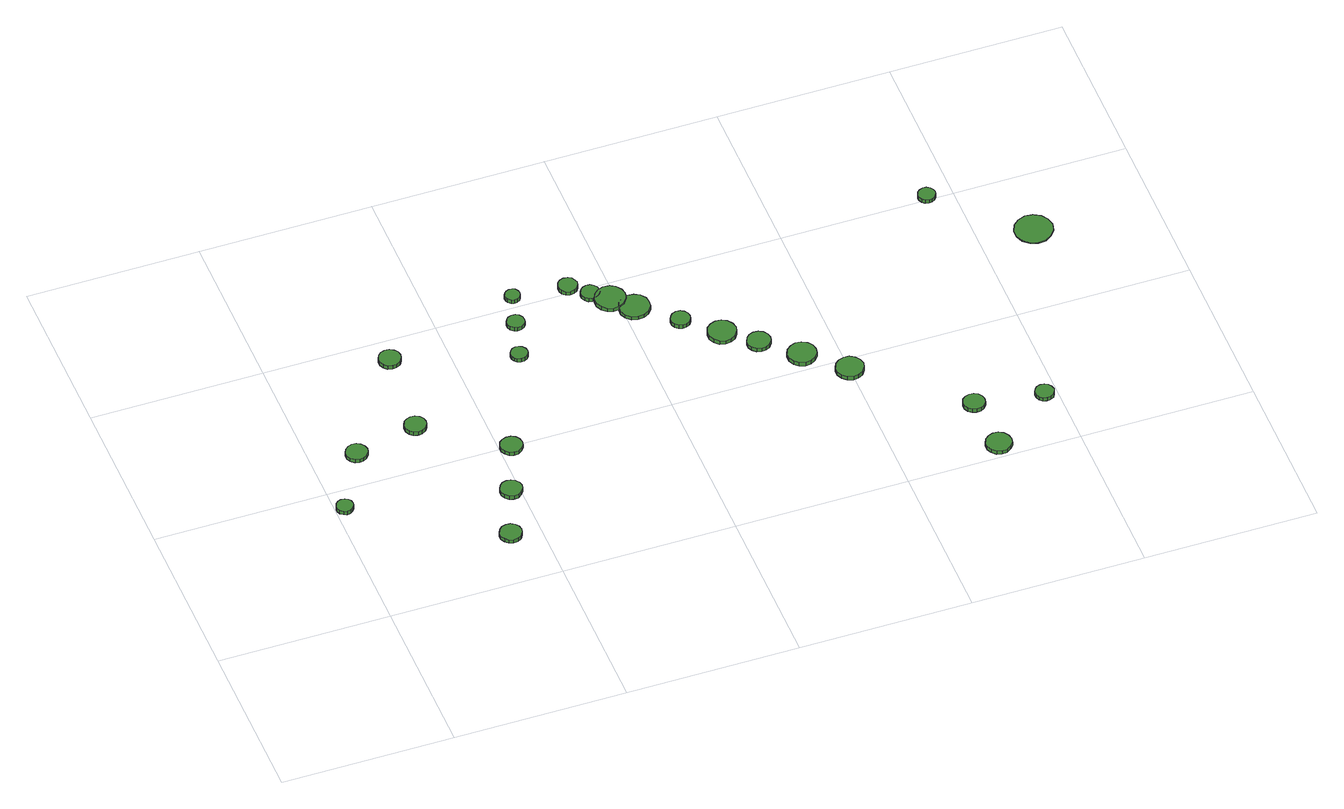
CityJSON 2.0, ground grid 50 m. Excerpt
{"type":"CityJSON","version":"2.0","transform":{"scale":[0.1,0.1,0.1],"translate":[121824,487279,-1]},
"CityObjects":{
"tree1":{"type":"SolitaryVegetationObject","attributes":{"function":"something"},"geometry":[{"type":"MultiSurface","lod":"1","boundaries":[[[0,1,2,3,4,5,6,7,8,9,10,11,12,13,14]],[[15,16,17,18,19,20,21,22,23,24,25,26,27,28,29]],[[0,29,28,1]],[[1,28,27,2]],[[2,27,26,3]],[[3,26,25,4]],[[4,25,24,5]],[[5,24,23,6]],[[6,23,22,7]],[[7,22,21,8]],[[8,21,20,9]],[[9,20,19,10]],[[10,19,18,11]],[[11,18,17,12]],[[12,17,16,13]],[[13,16,15,14]],[[14,15,29,0]]]}]},
"tree2":{"type":"SolitaryVegetationObject","attributes":{"function":"something"},"geometry":[{"type":"MultiSurface","lod":"1","boundaries":[[[30,31,32,33,34,35,36,37,38,39,40,41,42,43,44]],[[45,46,47,48,49,50,51,52,53,54,55,56,57,58,59]],[[30,59,58,31]],[[31,58,57,32]],[[32,57,56,33]],[[33,56,55,34]],[[34,55,54,35]],[[35,54,53,36]],[[36,53,52,37]],[[37,52,51,38]],[[38,51,50,39]],[[39,50,49,40]],[[40,49,48,41]],[[41,48,47,42]],[[42,47,46,43]],[[43,46,45,44]],[[44,45,59,30]]]}]},
"tree3":{"type":"SolitaryVegetationObject","attributes":{"function":"something"},"geometry":[{"type":"MultiSurface","lod":"1","boundaries":[[[60,61,62,63,64,65,66,67,68,69,70,71,72,73,74]],[[75,76,77,78,79,80,81,82,83,84,85,86,87,88,89]],[[60,89,88,61]],[[61,88,87,62]],[[62,87,86,63]],[[63,86,85,64]],[[64,85,84,65]],[[65,84,83,66]],[[66,83,82,67]],[[67,82,81,68]],[[68,81,80,69]],[[69,80,79,70]],[[70,79,78,71]],[[71,78,77,72]],[[72,77,76,73]],[[73,76,75,74]],[[74,75,89,60]]]}]},
"tree4":{"type":"SolitaryVegetationObject","attributes":{"function":"something"},"geometry":[{"type":"MultiSurface","lod":"1","boundaries":[[[90,91,92,93,94,95,96,97,98,99,100,101,102,103,104]],[[105,106,107,108,109,110,111,112,113,114,115,116,117,118,119]],[[90,119,118,91]],[[91,118,117,92]],[[92,117,116,93]],[[93,116,115,94]],[[94,115,114,95]],[[95,114,113,96]],[[96,113,112,97]],[[97,112,111,98]],[[98,111,110,99]],[[99,110,109,100]],[[100,109,108,101]],[[101,108,107,102]],[[102,107,106,103]],[[103,106,105,104]],[[104,105,119,90]]]}]},
"tree5":{"type":"SolitaryVegetationObject","attributes":{"function":"something"},"geometry":[{"type":"MultiSurface","lod":"1","boundaries":[[[120,121,122,123,124,125,126,127,128,129,130,131,132,133,134]],[[135,136,137,138,139,140,141,142,143,144,145,146,147,148,149]],[[120,149,148,121]],[[121,148,147,122]],[[122,147,146,123]],[[123,146,145,124]],[[124,145,144,125]],[[125,144,143,126]],[[126,143,142,127]],[[127,142,141,128]],[[128,141,140,129]],[[129,140,139,130]],[[130,139,138,131]],[[131,138,137,132]],[[132,137,136,133]],[[133,136,135,134]],[[134,135,149,120]]]}]},
"tree6":{"type":"SolitaryVegetationObject","attributes":{"function":"something"},"geometry":[{"type":"MultiSurface","lod":"1","boundaries":[[[150,151,152,153,154,155,156,157,158,159,160,161,162,163,164]],[[165,166,167,168,169,170,171,172,173,174,175,176,177,178,179]],[[150,179,178,151]],[[151,178,177,152]],[[152,177,176,153]],[[153,176,175,154]],[[154,175,174,155]],[[155,174,173,156]],[[156,173,172,157]],[[157,172,171,158]],[[158,171,170,159]],[[159,170,169,160]],[[160,169,168,161]],[[161,168,167,162]],[[162,167,166,163]],[[163,166,165,164]],[[164,165,179,150]]]}]},
"tree7":{"type":"SolitaryVegetationObject","attributes":{"function":"something"},"geometry":[{"type":"MultiSurface","lod":"1","boundaries":[[[180,181,182,183,184,185,186,187,188,189,190,191,192,193,194]],[[195,196,197,198,199,200,201,202,203,204,205,206,207,208,209]],[[180,209,208,181]],[[181,208,207,182]],[[182,207,206,183]],[[183,206,205,184]],[[184,205,204,185]],[[185,204,203,186]],[[186,203,202,187]],[[187,202,201,188]],[[188,201,200,189]],[[189,200,199,190]],[[190,199,198,191]],[[191,198,197,192]],[[192,197,196,193]],[[193,196,195,194]],[[194,195,209,180]]]}]},
"tree8":{"type":"SolitaryVegetationObject","attributes":{"function":"something"},"geometry":[{"type":"MultiSurface","lod":"1","boundaries":[[[210,211,212,213,214,215,216,217,218,219,220,221,222,223,224]],[[225,226,227,228,229,230,231,232,233,234,235,236,237,238,239]],[[210,239,238,211]],[[211,238,237,212]],[[212,237,236,213]],[[213,236,235,214]],[[214,235,234,215]],[[215,234,233,216]],[[216,233,232,217]],[[217,232,231,218]],[[218,231,230,219]],[[219,230,229,220]],[[220,229,228,221]],[[221,228,227,222]],[[222,227,226,223]],[[223,226,225,224]],[[224,225,239,210]]]}]},
"tree9":{"type":"SolitaryVegetationObject","attributes":{"function":"something"},"geometry":[{"type":"MultiSurface","lod":"1","boundaries":[[[240,241,242,243,244,245,246,247,248,249,250,251,252,253,254]],[[255,256,257,258,259,260,261,262,263,264,265,266,267,268,269]],[[240,269,268,241]],[[241,268,267,242]],[[242,267,266,243]],[[243,266,265,244]],[[244,265,264,245]],[[245,264,263,246]],[[246,263,262,247]],[[247,262,261,248]],[[248,261,260,249]],[[249,260,259,250]],[[250,259,258,251]],[[251,258,257,252]],[[252,257,256,253]],[[253,256,255,254]],[[254,255,269,240]]]}]},
"tree10":{"type":"SolitaryVegetationObject","attributes":{"function":"something"},"geometry":[{"type":"MultiSurface","lod":"1","boundaries":[[[270,271,272,273,274,275,276,277,278,279,280,281,282,283,284]],[[285,286,287,288,289,290,291,292,293,294,295,296,297,298,299]],[[270,299,298,271]],[[271,298,297,272]],[[272,297,296,273]],[[273,296,295,274]],[[274,295,294,275]],[[275,294,293,276]],[[276,293,292,277]],[[277,292,291,278]],[[278,291,290,279]],[[279,290,289,280]],[[280,289,288,281]],[[281,288,287,282]],[[282,287,286,283]],[[283,286,285,284]],[[284,285,299,270]]]}]},
"tree11":{"type":"SolitaryVegetationObject","attributes":{"function":"something"},"geometry":[{"type":"MultiSurface","lod":"1","boundaries":[[[300,301,302,303,304,305,306,307,308,309,310,311,312,313,314]],[[315,316,317,318,319,320,321,322,323,324,325,326,327,328,329]],[[300,329,328,301]],[[301,328,327,302]],[[302,327,326,303]],[[303,326,325,304]],[[304,325,324,305]],[[305,324,323,306]],[[306,323,322,307]],[[307,322,321,308]],[[308,321,320,309]],[[309,320,319,310]],[[310,319,318,311]],[[311,318,317,312]],[[312,317,316,313]],[[313,316,315,314]],[[314,315,329,300]]]}]},
"tree12":{"type":"SolitaryVegetationObject","attributes":{"function":"something"},"geometry":[{"type":"MultiSurface","lod":"1","boundaries":[[[330,331,332,333,334,335,336,337,338,339,340,341,342,343,344]],[[345,346,347,348,349,350,351,352,353,354,355,356,357,358,359]],[[330,359,358,331]],[[331,358,357,332]],[[332,357,356,333]],[[333,356,355,334]],[[334,355,354,335]],[[335,354,353,336]],[[336,353,352,337]],[[337,352,351,338]],[[338,351,350,339]],[[339,350,349,340]],[[340,349,348,341]],[[341,348,347,342]],[[342,347,346,343]],[[343,346,345,344]],[[344,345,359,330]]]}]},
"tree13":{"type":"SolitaryVegetationObject","attributes":{"function":"something"},"geometry":[{"type":"MultiSurface","lod":"1","boundaries":[[[360,361,362,363,364,365,366,367,368,369,370,371,372,373,374]],[[375,376,377,378,379,380,381,382,383,384,385,386,387,388,389]],[[360,389,388,361]],[[361,388,387,362]],[[362,387,386,363]],[[363,386,385,364]],[[364,385,384,365]],[[365,384,383,366]],[[366,383,382,367]],[[367,382,381,368]],[[368,381,380,369]],[[369,380,379,370]],[[370,379,378,371]],[[371,378,377,372]],[[372,377,376,373]],[[373,376,375,374]],[[374,375,389,360]]]}]},
"tree14":{"type":"SolitaryVegetationObject","attributes":{"function":"something"},"geometry":[{"type":"MultiSurface","lod":"1","boundaries":[[[390,391,392,393,394,395,396,397,398,399,400,401,402,403,404]],[[405,406,407,408,409,410,411,412,413,414,415,416,417,418,419]],[[390,419,418,391]],[[391,418,417,392]],[[392,417,416,393]],[[393,416,415,394]],[[394,415,414,395]],[[395,414,413,396]],[[396,413,412,397]],[[397,412,411,398]],[[398,411,410,399]],[[399,410,409,400]],[[400,409,408,401]],[[401,408,407,402]],[[402,407,406,403]],[[403,406,405,404]],[[404,405,419,390]]]}]},
"tree15":{"type":"SolitaryVegetationObject","attributes":{"function":"something"},"geometry":[{"type":"MultiSurface","lod":"1","boundaries":[[[420,421,422,423,424,425,426,427,428,429,430,431,432,433,434]],[[435,436,437,438,439,440,441,442,443,444,445,446,447,448,449]],[[420,449,448,421]],[[421,448,447,422]],[[422,447,446,423]],[[423,446,445,424]],[[424,445,444,425]],[[425,444,443,426]],[[426,443,442,427]],[[427,442,441,428]],[[428,441,440,429]],[[429,440,439,430]],[[430,439,438,431]],[[431,438,437,432]],[[432,437,436,433]],[[433,436,435,434]],[[434,435,449,420]]]}]},
"tree16":{"type":"SolitaryVegetationObject","attributes":{"function":"something"},"geometry":[{"type":"MultiSurface","lod":"1","boundaries":[[[450,451,452,453,454,455,456,457,458,459,460,461,462,463,464]],[[465,466,467,468,469,470,471,472,473,474,475,476,477,478,479]],[[450,479,478,451]],[[451,478,477,452]],[[452,477,476,453]],[[453,476,475,454]],[[454,475,474,455]],[[455,474,473,456]],[[456,473,472,457]],[[457,472,471,458]],[[458,471,470,459]],[[459,470,469,460]],[[460,469,468,461]],[[461,468,467,462]],[[462,467,466,463]],[[463,466,465,464]],[[464,465,479,450]]]}]},
"tree17":{"type":"SolitaryVegetationObject","attributes":{"function":"something"},"geometry":[{"type":"MultiSurface","lod":"1","boundaries":[[[480,481,482,483,484,485,486,487,488,489,490,491,492,493,494]],[[495,496,497,498,499,500,501,502,503,504,505,506,507,508,509]],[[480,509,508,481]],[[481,508,507,482]],[[482,507,506,483]],[[483,506,505,484]],[[484,505,504,485]],[[485,504,503,486]],[[486,503,502,487]],[[487,502,501,488]],[[488,501,500,489]],[[489,500,499,490]],[[490,499,498,491]],[[491,498,497,492]],[[492,497,496,493]],[[493,496,495,494]],[[494,495,509,480]]]}]},
"tree18":{"type":"SolitaryVegetationObject","attributes":{"function":"something"},"geometry":[{"type":"MultiSurface","lod":"1","boundaries":[[[510,511,512,513,514,515,516,517,518,519,520,521,522,523,524]],[[525,526,527,528,529,530,531,532,533,534,535,536,537,538,539]],[[510,539,538,511]],[[511,538,537,512]],[[512,537,536,513]],[[513,536,535,514]],[[514,535,534,515]],[[515,534,533,516]],[[516,533,532,517]],[[517,532,531,518]],[[518,531,530,519]],[[519,530,529,520]],[[520,529,528,521]],[[521,528,527,522]],[[522,527,526,523]],[[523,526,525,524]],[[524,525,539,510]]]}]},
"tree19":{"type":"SolitaryVegetationObject","attributes":{"function":"something"},"geometry":[{"type":"MultiSurface","lod":"1","boundaries":[[[540,541,542,543,544,545,546,547,548,549,550,551,552,553,554]],[[555,556,557,558,559,560,561,562,563,564,565,566,567,568,569]],[[540,569,568,541]],[[541,568,567,542]],[[542,567,566,543]],[[543,566,565,544]],[[544,565,564,545]],[[545,564,563,546]],[[546,563,562,547]],[[547,562,561,548]],[[548,561,560,549]],[[549,560,559,550]],[[550,559,558,551]],[[551,558,557,552]],[[552,557,556,553]],[[553,556,555,554]],[[554,555,569,540]]]}]},
"tree20":{"type":"SolitaryVegetationObject","attributes":{"function":"something"},"geometry":[{"type":"MultiSurface","lod":"1","boundaries":[[[570,571,572,573,574,575,576,577,578,579,580,581,582,583,584]],[[585,586,587,588,589,590,591,592,593,594,595,596,597,598,599]],[[570,599,598,571]],[[571,598,597,572]],[[572,597,596,573]],[[573,596,595,574]],[[574,595,594,575]],[[575,594,593,576]],[[576,593,592,577]],[[577,592,591,578]],[[578,591,590,579]],[[579,590,589,580]],[[580,589,588,581]],[[581,588,587,582]],[[582,587,586,583]],[[583,586,585,584]],[[584,585,599,570]]]}]},
"tree21":{"type":"SolitaryVegetationObject","attributes":{"function":"something"},"geometry":[{"type":"MultiSurface","lod":"1","boundaries":[[[600,601,602,603,604,605,606,607,608,609,610,611,612,613,614]],[[615,616,617,618,619,620,621,622,623,624,625,626,627,628,629]],[[600,629,628,601]],[[601,628,627,602]],[[602,627,626,603]],[[603,626,625,604]],[[604,625,624,605]],[[605,624,623,606]],[[606,623,622,607]],[[607,622,621,608]],[[608,621,620,609]],[[609,620,619,610]],[[610,619,618,611]],[[611,618,617,612]],[[612,617,616,613]],[[613,616,615,614]],[[614,615,629,600]]]}]},
"tree22":{"type":"SolitaryVegetationObject","attributes":{"function":"something"},"geometry":[{"type":"MultiSurface","lod":"1","boundaries":[[[630,631,632,633,634,635,636,637,638,639,640,641,642,643,644]],[[645,646,647,648,649,650,651,652,653,654,655,656,657,658,659]],[[630,659,658,631]],[[631,658,657,632]],[[632,657,656,633]],[[633,656,655,634]],[[634,655,654,635]],[[635,654,653,636]],[[636,653,652,637]],[[637,652,651,638]],[[638,651,650,639]],[[639,650,649,640]],[[640,649,648,641]],[[641,648,647,642]],[[642,647,646,643]],[[643,646,645,644]],[[644,645,659,630]]]}]},
"tree23":{"type":"SolitaryVegetationObject","attributes":{"function":"something"},"geometry":[{"type":"MultiSurface","lod":"1","boundaries":[[[660,661,662,663,664,665,666,667,668,669,670,671,672,673,674]],[[675,676,677,678,679,680,681,682,683,684,685,686,687,688,689]],[[660,689,688,661]],[[661,688,687,662]],[[662,687,686,663]],[[663,686,685,664]],[[664,685,684,665]],[[665,684,683,666]],[[666,683,682,667]],[[667,682,681,668]],[[668,681,680,669]],[[669,680,679,670]],[[670,679,678,671]],[[671,678,677,672]],[[672,677,676,673]],[[673,676,675,674]],[[674,675,689,660]]]}]},
"tree24":{"type":"SolitaryVegetationObject","attributes":{"function":"something"},"geometry":[{"type":"MultiSurface","lod":"1","boundaries":[[[690,691,692,693,694,695,696,697,698,699,700,701,702,703,704]],[[705,706,707,708,709,710,711,712,713,714,715,716,717,718,719]],[[690,719,718,691]],[[691,718,717,692]],[[692,717,716,693]],[[693,716,715,694]],[[694,715,714,695]],[[695,714,713,696]],[[696,713,712,697]],[[697,712,711,698]],[[698,711,710,699]],[[699,710,709,700]],[[700,709,708,701]],[[701,708,707,702]],[[702,707,706,703]],[[703,706,705,704]],[[704,705,719,690]]]}]}
},
"vertices":[
[49,426,29],[47,436,29],[41,444,29],[33,449,29],[22,450,29],[13,447,29],[5,440,29],[1,431,29],[1,421,29],[5,411,29],[13,405,29],[22,401,29],[33,403,29],[41,408,29],[47,416,29],[47,416,16],[41,408,16],[33,403,16],[22,401,16],[13,405,16],[5,411,16],[1,421,16],[1,431,16],[5,440,16],[13,447,16],[22,450,16],[33,449,16],[41,444,16],[47,436,16],[49,426,16],
[158,608,30],[155,620,30],[147,631,30],[136,638,30],[123,639,30],[111,635,30],[101,626,30],[95,614,30],[95,601,30],[101,589,30],[111,580,30],[123,576,30],[136,578,30],[147,584,30],[155,595,30],[155,595,18],[147,584,18],[136,578,18],[123,576,18],[111,580,18],[101,589,18],[95,601,18],[95,614,18],[101,626,18],[111,635,18],[123,639,18],[136,638,18],[147,631,18],[155,620,18],[158,608,18],
[444,173,29],[441,186,29],[433,196,29],[422,203,29],[409,204,29],[396,200,29],[387,191,29],[381,179,29],[381,166,29],[387,154,29],[396,146,29],[409,141,29],[422,143,29],[433,149,29],[441,160,29],[441,160,17],[433,149,17],[422,143,17],[409,141,17],[396,146,17],[387,154,17],[381,166,17],[381,179,17],[387,191,17],[396,200,17],[409,204,17],[422,203,17],[433,196,17],[441,186,17],[444,173,17],
[344,652,30],[341,665,30],[334,675,30],[322,682,30],[309,683,30],[297,679,30],[287,671,30],[282,659,30],[282,645,30],[287,633,30],[297,625,30],[309,621,30],[322,622,30],[334,629,30],[341,639,30],[341,639,17],[334,629,17],[322,622,17],[309,621,17],[297,625,17],[287,633,17],[282,645,17],[282,659,17],[287,671,17],[297,679,17],[309,683,17],[322,682,17],[334,675,17],[341,665,17],[344,652,17],
[503,329,31],[500,342,31],[492,353,31],[481,359,31],[468,361,31],[455,357,31],[446,348,31],[440,336,31],[440,323,31],[446,311,31],[455,302,31],[468,298,31],[481,299,31],[492,306,31],[500,317,31],[500,317,18],[492,306,18],[481,299,18],[468,298,18],[455,302,18],[446,311,18],[440,323,18],[440,336,18],[446,348,18],[455,357,18],[468,361,18],[481,359,18],[492,353,18],[500,342,18],[503,329,18],
[367,916,31],[365,929,31],[357,939,31],[345,946,31],[332,947,31],[319,943,31],[310,934,31],[304,922,31],[304,909,31],[310,897,31],[319,888,31],[332,884,31],[345,885,31],[357,892,31],[365,903,31],[365,903,18],[357,892,18],[345,885,18],[332,884,18],[319,888,18],[310,897,18],[304,909,18],[304,922,18],[310,934,18],[319,943,18],[332,947,18],[345,946,18],[357,939,18],[365,929,18],[367,916,18],
[562,488,30],[559,501,30],[551,512,30],[540,518,30],[527,519,30],[514,515,30],[504,507,30],[499,495,30],[499,482,30],[504,470,30],[514,461,30],[527,457,30],[540,458,30],[551,465,30],[559,475,30],[559,475,18],[551,465,18],[540,458,18],[527,457,18],[514,461,18],[504,470,18],[499,482,18],[499,495,18],[504,507,18],[514,515,18],[527,519,18],[540,518,18],[551,512,18],[559,501,18],[562,488,18],
[697,813,30],[695,823,30],[689,831,30],[680,836,30],[670,837,30],[660,834,30],[653,827,30],[649,818,30],[649,808,30],[653,799,30],[660,792,30],[670,789,30],[680,790,30],[689,795,30],[695,803,30],[695,803,17],[689,795,17],[680,790,17],[670,789,17],[660,792,17],[653,799,17],[649,808,17],[649,818,17],[653,827,17],[660,834,17],[670,837,17],[680,836,17],[689,831,17],[695,823,17],[697,813,17],
[731,930,30],[729,940,30],[723,949,30],[714,954,30],[703,955,30],[693,952,30],[685,945,30],[681,935,30],[681,924,30],[685,915,30],[693,908,30],[703,904,30],[714,906,30],[723,911,30],[729,919,30],[729,919,17],[723,911,17],[714,906,17],[703,904,17],[693,908,17],[685,915,17],[681,924,17],[681,935,17],[685,945,17],[693,952,17],[703,955,17],[714,954,17],[723,949,17],[729,940,17],[731,930,17],
[754,1027,32],[752,1036,32],[747,1044,32],[739,1048,32],[730,1049,32],[722,1046,32],[715,1040,32],[711,1032,32],[711,1023,32],[715,1015,32],[722,1009,32],[730,1006,32],[739,1007,32],[747,1011,32],[752,1019,32],[752,1019,19],[747,1011,19],[739,1007,19],[730,1006,19],[722,1009,19],[715,1015,19],[711,1023,19],[711,1032,19],[715,1040,19],[722,1046,19],[730,1049,19],[739,1048,19],[747,1044,19],[752,1036,19],[754,1027,19],
[915,1012,31],[912,1023,31],[906,1033,31],[896,1038,31],[884,1040,31],[873,1036,31],[864,1028,31],[860,1018,31],[860,1006,31],[864,996,31],[873,988,31],[884,984,31],[896,986,31],[906,991,31],[912,1001,31],[912,1001,18],[906,991,18],[896,986,18],[884,984,18],[873,988,18],[864,996,18],[860,1006,18],[860,1018,18],[864,1028,18],[873,1036,18],[884,1040,18],[896,1038,18],[906,1033,18],[912,1023,18],[915,1012,18],
[963,969,27],[961,980,27],[954,989,27],[945,995,27],[934,996,27],[923,993,27],[915,985,27],[910,975,27],[910,964,27],[915,954,27],[923,946,27],[934,943,27],[945,944,27],[954,949,27],[961,958,27],[961,958,14],[954,949,14],[945,944,14],[934,943,14],[923,946,14],[915,954,14],[910,964,14],[910,975,14],[915,985,14],[923,993,14],[934,996,14],[945,995,14],[954,989,14],[961,980,14],[963,969,14],
[1023,929,29],[1019,947,29],[1008,962,29],[993,971,29],[974,973,29],[957,967,29],[944,955,29],[936,938,29],[936,920,29],[944,903,29],[957,891,29],[974,885,29],[993,887,29],[1008,896,29],[1019,911,29],[1019,911,16],[1008,896,16],[993,887,16],[974,885,16],[957,891,16],[944,903,16],[936,920,16],[936,938,16],[944,955,16],[957,967,16],[974,973,16],[993,971,16],[1008,962,16],[1019,947,16],[1023,929,16],
[1074,877,27],[1071,895,27],[1060,910,27],[1044,919,27],[1026,921,27],[1009,915,27],[995,903,27],[988,887,27],[988,868,27],[995,852,27],[1009,839,27],[1026,834,27],[1044,836,27],[1060,845,27],[1071,860,27],[1071,860,15],[1060,845,15],[1044,836,15],[1026,834,15],[1009,839,15],[995,852,15],[988,868,15],[988,887,15],[995,903,15],[1009,915,15],[1026,921,15],[1044,919,15],[1060,910,15],[1071,895,15],[1074,877,15],
[1159,789,27],[1157,800,27],[1150,810,27],[1140,816,27],[1128,817,27],[1117,813,27],[1109,805,27],[1104,795,27],[1104,783,27],[1109,772,27],[1117,765,27],[1128,761,27],[1140,762,27],[1150,768,27],[1157,778,27],[1157,778,14],[1150,768,14],[1140,762,14],[1128,761,14],[1117,765,14],[1109,772,14],[1104,783,14],[1104,795,14],[1109,805,14],[1117,813,14],[1128,817,14],[1140,816,14],[1150,810,14],[1157,800,14],[1159,789,14],
[1261,704,28],[1257,720,28],[1247,734,28],[1233,743,28],[1216,744,28],[1200,739,28],[1187,728,28],[1180,712,28],[1180,695,28],[1187,680,28],[1200,668,28],[1216,663,28],[1233,665,28],[1247,673,28],[1257,687,28],[1257,687,15],[1247,673,15],[1233,665,15],[1216,663,15],[1200,668,15],[1187,680,15],[1180,695,15],[1180,712,15],[1187,728,15],[1200,739,15],[1216,744,15],[1233,743,15],[1247,734,15],[1257,720,15],[1261,704,15],
[1336,636,26],[1333,650,26],[1325,662,26],[1312,669,26],[1298,670,26],[1285,666,26],[1275,656,26],[1269,643,26],[1269,629,26],[1275,617,26],[1285,607,26],[1298,603,26],[1312,604,26],[1325,611,26],[1333,623,26],[1333,623,14],[1325,611,14],[1312,604,14],[1298,603,14],[1285,607,14],[1275,617,14],[1269,629,14],[1269,643,14],[1275,656,14],[1285,666,14],[1298,670,14],[1312,669,14],[1325,662,14],[1333,650,14],[1336,636,14],
[1436,550,27],[1433,567,27],[1423,580,27],[1408,589,27],[1391,591,27],[1375,585,27],[1362,574,27],[1355,559,27],[1355,542,27],[1362,526,27],[1375,515,27],[1391,510,27],[1408,511,27],[1423,520,27],[1433,534,27],[1433,534,14],[1423,520,14],[1408,511,14],[1391,510,14],[1375,515,14],[1362,526,14],[1355,542,14],[1355,559,14],[1362,574,14],[1375,585,14],[1391,591,14],[1408,589,14],[1423,580,14],[1433,567,14],[1436,550,14],
[1539,455,26],[1535,471,26],[1525,484,26],[1511,493,26],[1495,494,26],[1479,489,26],[1467,478,26],[1460,463,26],[1460,447,26],[1467,432,26],[1479,421,26],[1495,415,26],[1511,417,26],[1525,425,26],[1535,439,26],[1535,439,13],[1525,425,13],[1511,417,13],[1495,415,13],[1479,421,13],[1467,432,13],[1460,447,13],[1460,463,13],[1467,478,13],[1479,489,13],[1495,494,13],[1511,493,13],[1525,484,13],[1535,471,13],[1539,455,13],
[1815,42,26],[1812,57,26],[1803,70,26],[1789,78,26],[1774,79,26],[1760,74,26],[1748,64,26],[1742,50,26],[1742,35,26],[1748,21,26],[1760,10,26],[1774,6,26],[1789,7,26],[1803,15,26],[1812,27,26],[1812,27,14],[1803,15,14],[1789,7,14],[1774,6,14],[1760,10,14],[1748,21,14],[1742,35,14],[1742,50,14],[1748,64,14],[1760,74,14],[1774,79,14],[1789,78,14],[1803,70,14],[1812,57,14],[1815,42,14],
[1799,211,27],[1797,223,27],[1789,234,27],[1778,240,27],[1765,241,27],[1753,237,27],[1743,229,27],[1738,217,27],[1738,204,27],[1743,192,27],[1753,184,27],[1765,180,27],[1778,181,27],[1789,187,27],[1797,198,27],[1797,198,15],[1789,187,15],[1778,181,15],[1765,180,15],[1753,184,15],[1743,192,15],[1738,204,15],[1738,217,15],[1743,229,15],[1753,237,15],[1765,241,15],[1778,240,15],[1789,234,15],[1797,223,15],[1799,211,15],
[1989,180,29],[1986,191,29],[1980,200,29],[1970,206,29],[1959,207,29],[1948,204,29],[1940,196,29],[1935,186,29],[1935,175,29],[1940,164,29],[1948,157,29],[1959,153,29],[1970,155,29],[1980,160,29],[1986,169,29],[1986,169,17],[1980,160,17],[1970,155,17],[1959,153,17],[1948,157,17],[1940,164,17],[1935,175,17],[1935,186,17],[1940,196,17],[1948,204,17],[1959,207,17],[1970,206,17],[1980,200,17],[1986,191,17],[1989,180,17],
[1949,1004,30],[1947,1014,30],[1941,1022,30],[1932,1028,30],[1922,1029,30],[1912,1025,30],[1904,1019,30],[1900,1009,30],[1900,999,30],[1904,989,30],[1912,982,30],[1922,979,30],[1932,980,30],[1941,985,30],[1947,994,30],[1947,994,18],[1941,985,18],[1932,980,18],[1922,979,18],[1912,982,18],[1904,989,18],[1900,999,18],[1900,1009,18],[1904,1019,18],[1912,1025,18],[1922,1029,18],[1932,1028,18],[1941,1022,18],[1947,1014,18],[1949,1004,18],
[2211,793,12],[2206,815,12],[2193,834,12],[2173,845,12],[2151,848,12],[2129,840,12],[2112,825,12],[2103,805,12],[2103,782,12],[2112,761,12],[2129,746,12],[2151,739,12],[2173,741,12],[2193,753,12],[2206,771,12],[2206,771,9],[2193,753,9],[2173,741,9],[2151,739,9],[2129,746,9],[2112,761,9],[2103,782,9],[2103,805,9],[2112,825,9],[2129,840,9],[2151,848,9],[2173,845,9],[2193,834,9],[2206,815,9],[2211,793,9]
]}
